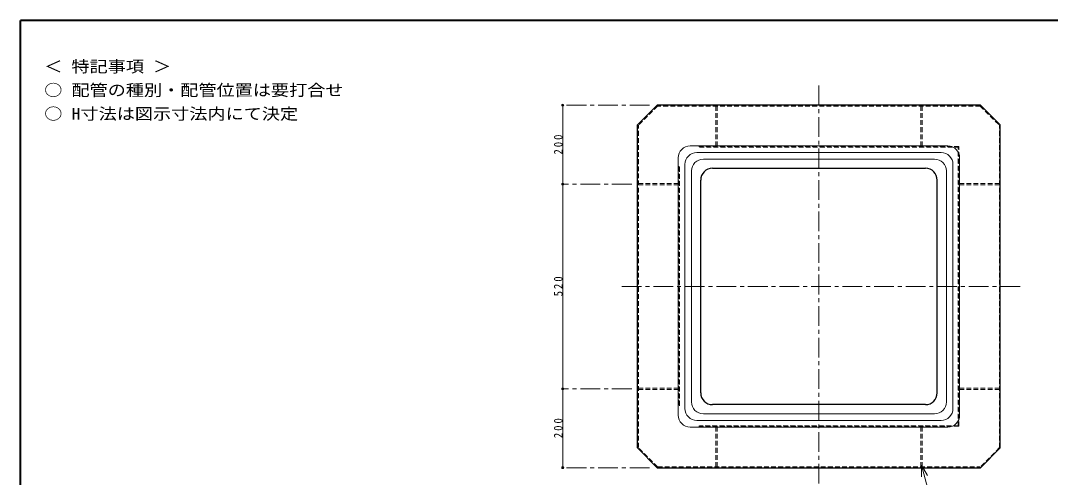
# Model space of a CAD drawing. Units: millimetres at full size, sheet at 1:10. Extents: x -2042 to 2008, y -1540 to 1270.
# Drawn here: x -2042 to 570, y 111 to 1270 of the extents above; entities that cross this region are included whole.
import ezdxf
from ezdxf.enums import TextEntityAlignment as Align

# ---------------------------------------------------------------- set-up
doc = ezdxf.new("R2010")
doc.units = ezdxf.units.MM
doc.header["$LTSCALE"] = 10
doc.header["$PDMODE"] = 32
doc.header["$PDSIZE"] = 5
doc.linetypes.add('CHAIN1', pattern=[8, 5, -1, 1, -1])
doc.linetypes.add('DASHED1', pattern=[1.8, 1.2, -0.6])
doc.layers.add('0-0', color=4, linetype='Continuous', lineweight=9)
doc.styles.add('ＭＳ ゴシック', font='')
doc.styles.get('ＭＳ ゴシック').set_extended_font_data('MS Gothic')

msp = doc.modelspace()

# ---------------------------------------------------------------- linework, layer by layer
at = {"layer": '0-0', "color": 1, "lineweight": 40}
for p in [(-2042.11, -1539.59), (2007.89, 1270.41)]:
    msp.add_line(p, (-2042.11, 1270.41), dxfattribs=at)
at = {"layer": '0-0', "linetype": 'CHAIN1'}
for p, q in [((-17.11, 1105.41), (-17.11, 85.41)), ((-447.11, 1055.41), (-667.11, 1055.41)), ((-492.11, 855.41), (-667.11, 855.41)), ((492.89, 595.41), (-527.11, 595.41)), ((-492.11, 335.41), (-667.11, 335.41)), ((-447.11, 135.41), (-667.11, 135.41))]:
    msp.add_line(p, q, dxfattribs=at)
at = {"layer": '0-0'}
for p, q in [((-667.11, 1055.41), (-667.11, 855.41)), ((309.68, 952.19), (-343.9, 952.19)), ((-373.9, 268.62), (-373.9, 922.19)), ((276.1, 918.62), (-310.32, 918.62)), ((339.68, 268.62), (339.68, 922.19)), ((-340.32, 302.19), (-340.32, 888.62)), ((306.1, 302.19), (306.1, 888.62)), ((-667.11, 855.41), (-667.11, 335.41)), ((-667.11, 335.41), (-667.11, 135.41)), ((-310.32, 272.19), (276.1, 272.19)), ((-343.9, 238.62), (309.68, 238.62))]:
    msp.add_line(p, q, dxfattribs=at)
at = {"layer": '0-0', "color": 5, "lineweight": 25}
for p, q in [((-427.11, 1055.41), (-477.11, 1005.41)), ((392.89, 1055.41), (-427.11, 1055.41)), ((392.89, 1055.41), (442.89, 1005.41)), ((442.89, 185.41), (442.89, 1005.41)), ((-287.11, 895.41), (252.89, 895.41)), ((-317.11, 325.41), (-317.11, 865.41)), ((282.89, 325.41), (282.89, 865.41)), ((252.89, 295.41), (-287.11, 295.41)), ((442.89, 185.41), (392.89, 135.41)), ((-427.11, 135.41), (392.89, 135.41))]:
    msp.add_line(p, q, dxfattribs=at)
at = {"layer": '0-0', "linetype": 'DASHED1'}
for p, q in [((-426.28, 1053.41), (-475.11, 1004.58)), ((392.06, 1053.41), (-426.28, 1053.41)), ((-278.71, 1053.41), (-278.71, 950.41)), ((-275.51, 1053.41), (-275.51, 950.41)), ((241.29, 1053.41), (241.29, 950.41)), ((244.49, 1053.41), (244.49, 950.41)), ((392.06, 1053.41), (440.89, 1004.58)), ((-475.11, 186.23), (-475.11, 1004.58)), ((440.89, 186.23), (440.89, 1004.58)), ((-322.11, 950.41), (337.89, 950.41)), ((-320.51, 948.81), (336.29, 948.81)), ((336.29, 242.01), (336.29, 948.81)), ((337.89, 240.41), (337.89, 950.41)), ((-372.11, 900.41), (-372.11, 290.41)), ((-370.51, 898.81), (-370.51, 292.01)), ((-475.11, 857.01), (-372.11, 857.01)), ((-475.11, 853.81), (-372.11, 853.81)), ((440.89, 857.01), (337.89, 857.01)), ((440.89, 853.81), (337.89, 853.81)), ((-475.11, 337.01), (-372.11, 337.01)), ((-475.11, 333.81), (-372.11, 333.81)), ((440.89, 337.01), (337.89, 337.01)), ((440.89, 333.81), (337.89, 333.81)), ((337.89, 240.41), (-322.11, 240.41)), ((336.29, 242.01), (-320.51, 242.01)), ((-278.71, 137.41), (-278.71, 240.41)), ((-275.51, 137.41), (-275.51, 240.41)), ((241.29, 137.41), (241.29, 240.41)), ((244.49, 137.41), (244.49, 240.41)), ((-426.28, 137.41), (-475.11, 186.23)), ((440.89, 186.23), (392.06, 137.41)), ((-426.28, 137.41), (392.06, 137.41))]:
    msp.add_line(p, q, dxfattribs=at)
at = {"layer": '0-0', "color": 7, "lineweight": 18}
for p, q in [((-327.11, 935.41), (292.89, 935.41)), ((-357.11, 285.41), (-357.11, 905.41)), ((322.89, 285.41), (322.89, 905.41)), ((292.89, 255.41), (-327.11, 255.41)), ((242.97, 141.95), (257.97, 115.97)), ((242.97, 141.95), (242.97, 111.95))]:
    msp.add_line(p, q, dxfattribs=at)
at = {"layer": '0-0', "color": 5, "lineweight": 25}
msp.add_lwpolyline([(-427.11, 135.41), (-477.11, 185.41), (-477.11, 1005.41)], dxfattribs=at)
at = {"layer": '0-0', "color": 7, "lineweight": 18}
msp.add_lwpolyline([(242.97, 141.95), (280.3, 2.63), (361.25, 2.63)], dxfattribs=at)
at = {"layer": '0-0'}
for centre, start, end in [((-343.9, 922.19), 90, 180), ((309.68, 922.19), 0, 90), ((-310.32, 888.62), 90, 180), ((276.1, 888.62), 0, 90), ((-310.32, 302.19), 180, 270), ((276.1, 302.19), 270, 0), ((-343.9, 268.62), 180, 270), ((309.68, 268.62), 270, 0)]:
    msp.add_arc(centre, 30, start, end, dxfattribs=at)
at = {"layer": '0-0', "color": 7, "lineweight": 18}
for centre, start, end in [((-327.11, 905.41), 90, 180), ((292.89, 905.41), 0, 90), ((-327.11, 285.41), 180, 270), ((292.89, 285.41), 270, 0)]:
    msp.add_arc(centre, 30, start, end, dxfattribs=at)
at = {"layer": '0-0', "color": 5, "lineweight": 25}
for centre, start, end in [((-287.11, 865.41), 90, 180), ((252.89, 865.41), 0, 90), ((-287.11, 325.41), 180, 270), ((252.89, 325.41), 270, 0)]:
    msp.add_arc(centre, 30, start, end, dxfattribs=at)
at = {"layer": '0-0'}
for p in [(-667.11, 1055.41), (-667.11, 855.41), (-667.11, 335.41), (-667.11, 135.41)]:
    msp.add_point(p, dxfattribs=at)

# ---------------------------------------------------------------- texts
at = {"layer": '0-0', "color": 7, "style": 'ＭＳ ゴシック', "width": 1.15}
for s, p in [('＜ 特記事項 ＞', (-1982.11, 1130.41)), ('○ 配管の種別・配管位置は要打合せ', (-1982.11, 1070.41)), ('○ H寸法は図示寸法内にて決定', (-1982.11, 1010.41))]:
    msp.add_text(s, height=29.33, dxfattribs=at).set_placement(p, align=Align.BOTTOM_LEFT)
at = {"layer": '0-0', "color": 7, "char_height": 21.99, "attachment_point": 7, "rotation": 90, "style": 'ＭＳ ゴシック'}
for s, insert in [('\\T1.38;\\W0.9;200', (-667.11, 930.41)), ('\\T1.38;\\W0.9;520', (-667.11, 570.41)), ('\\T1.38;\\W0.9;200', (-667.11, 210.41))]:
    msp.add_mtext(s, dxfattribs=dict(at, insert=insert))

doc.saveas('drawing.dxf')
